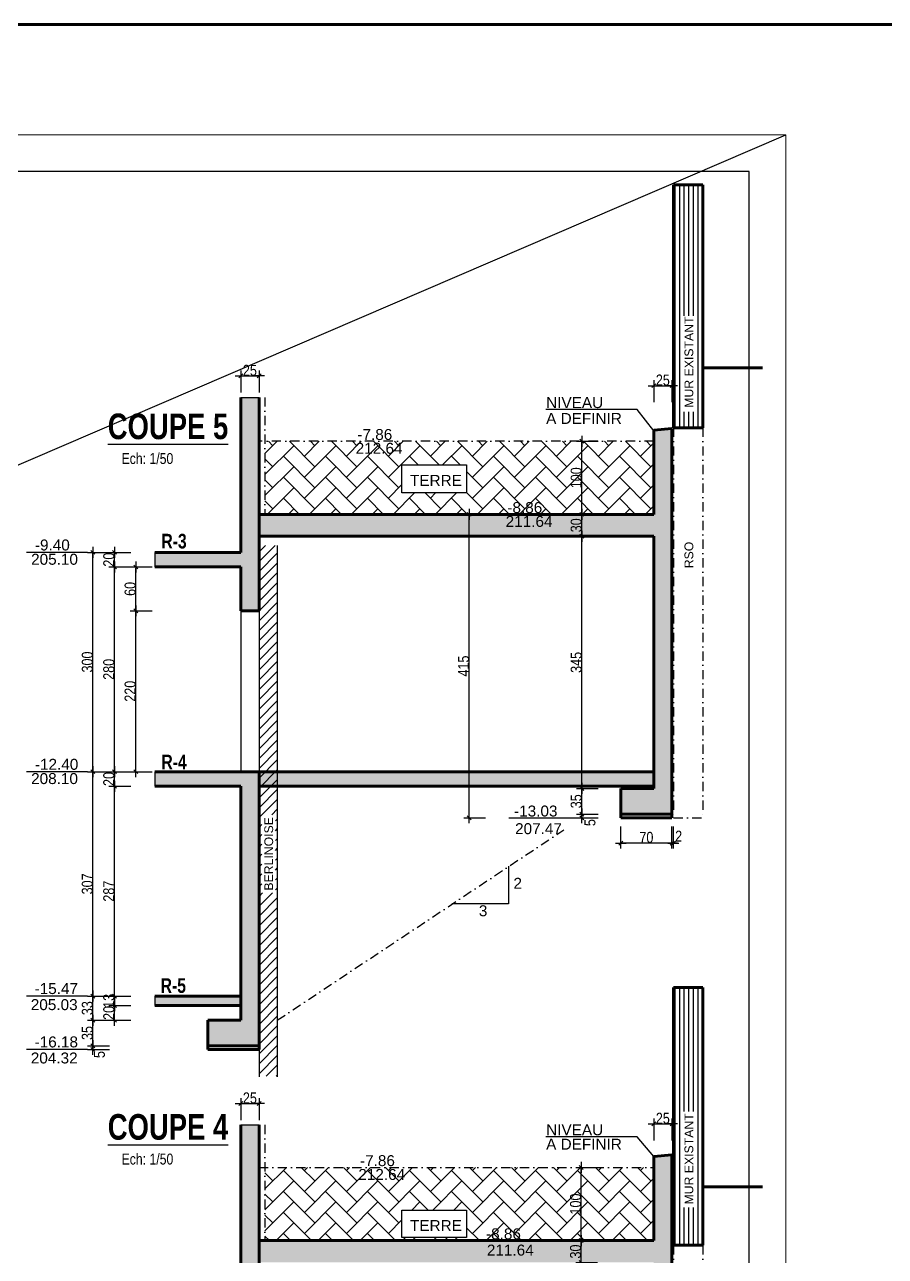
# Model space of a CAD drawing. Header units: millimetres. Extents: x -26249 to 60250, y -21218 to 23336.
# Drawn here: x 21166 to 22343, y 1434 to 3119 of the extents above; entities that cross this region are included whole.
import ezdxf
from ezdxf.enums import TextEntityAlignment as Align

# ---------------------------------------------------------------- set-up
doc = ezdxf.new("R2010")
doc.units = ezdxf.units.MM
doc.linetypes.add('TIRETPTX2', pattern=[50.8, 25.4, -12.7, 0, -12.7])
for name, color, linetype in [('01_cote_gen', 4, 'Continuous'), ('01_linteaux', 2, 'Continuous'), ('01_poch_murs', 253, 'Continuous'), ('01_texte', 230, 'Continuous'), ('AA_COTES', 2, 'Continuous')]:
    doc.layers.add(name, color=color, linetype=linetype)
doc.layers.add('01_murs_coup', color=5, linetype='Continuous', lineweight=60)
doc.styles.add('impact', font='impact.ttf')
doc.styles.add('MATTE_TXT', font='arial.ttf')
doc.styles.add('STYLE2', font='ARIALN.TTF')
doc.dimstyles.new('JB50', dxfattribs={"dimscale": 0.1, "dimtxt": 150, "dimasz": 15, "dimexe": 0.1, "dimexo": 0.1, "dimgap": 0.09, "dimtad": 1, "dimdec": 1, "dimdsep": 46, "dimtxsty": 'STYLE2', "dimblk1": 'BOND_G', "dimblk2": 'BOND_D', "dimsah": 1, "dimcen": 1.5, "dimdle": 0.01, "dimse1": 1, "dimse2": 1, "dimclrd": 4, "dimclre": 2, "dimclrt": 6, "dimazin": 2, "dimtfac": 2.333333, "dimtdec": 1, "dimtix": 1, "dimtmove": 2, "dimatfit": 3, "dimldrblk": 'BOND_G', "dimfxl": 1, "dimtolj": 1, "dimtzin": 0, "dimarcsym": 0})
pattern_1 = [(45, (9651.233, 0), (3e-15, 28.73682), [60.96, -20.32]), (135, (9665.602, 14.368), (3e-15, 28.73682), [60.96, -20.32])]

# ---------------------------------------------------------------- blocks, each defined once
blk = doc.blocks.new('BOND_G')
at = {"layer": 'AA_COTES', "color": 0}
for p, q in [((0, -5), (0, 15)), ((5, 0), (-5, 0)), ((1.8, 1.8), (-1.8, -1.8))]:
    blk.add_line(p, q, dxfattribs=at)
blk = doc.blocks.new('BOND_D')
at = {"layer": 'AA_COTES', "color": 0}
for p, q in [((5, 0), (-5, 0)), ((-1.8, -1.8), (1.8, 1.8)), ((0, 5), (0, -15))]:
    blk.add_line(p, q, dxfattribs=at)
blk = doc.blocks.new('*D1300')
at = {"layer": '01_cote_gen', "color": 4, "lineweight": -2, "transparency": 16777216}
blk.add_line((22027.8, 1615.4), (22049.8, 1615.4), dxfattribs=at)
at = {"layer": 'Defpoints', "color": 0, "transparency": 16777216}
for p in [(22051.3, 1615.4), (22026.3, 1590.1), (22051.3, 1592.1)]:
    blk.add_point(p, dxfattribs=at)
at = {"layer": '01_cote_gen', "color": 4, "lineweight": -2, "transparency": 16777216, "xscale": 1.5, "yscale": 1.5, "zscale": 1.5, "rotation": 180}
blk.add_blockref('BOND_G', (22026.3, 1615.4), dxfattribs=at)
at = {"layer": '01_cote_gen', "color": 4, "lineweight": -2, "transparency": 16777216, "xscale": 1.5, "yscale": 1.5, "zscale": 1.5}
blk.add_blockref('BOND_D', (22051.3, 1615.4), dxfattribs=at)
at = {"layer": '01_cote_gen', "color": 6, "transparency": 16777216, "insert": (22038.8, 1623.1), "char_height": 15, "attachment_point": 5, "style": 'STYLE2'}
blk.add_mtext('\\A1;25', dxfattribs=at)
blk = doc.blocks.new('*D1319')
at = {"layer": '01_cote_gen', "color": 4, "lineweight": -2, "transparency": 16777216}
blk.add_line((21927.1, 1427.4), (21927.1, 1454.4), dxfattribs=at)
at = {"layer": 'Defpoints', "color": 0, "transparency": 16777216}
for p in [(21927.1, 1455.9), (21949.6, 1455.9), (21949.6, 1425.9)]:
    blk.add_point(p, dxfattribs=at)
at = {"layer": '01_cote_gen', "color": 4, "lineweight": -2, "transparency": 16777216, "xscale": 1.5, "yscale": 1.5, "zscale": 1.5}
for name, p, rotation in [('BOND_D', (21927.1, 1455.9), 90), ('BOND_G', (21927.1, 1425.9), 270)]:
    blk.add_blockref(name, p, dxfattribs=dict(at, rotation=rotation))
at = {"layer": '01_cote_gen', "color": 6, "transparency": 16777216, "insert": (21919.4, 1440.9), "char_height": 15, "attachment_point": 5, "rotation": 90, "style": 'STYLE2'}
blk.add_mtext('\\A1;30', dxfattribs=at)
blk = doc.blocks.new('*D1320')
at = {"layer": '01_cote_gen', "color": 4, "lineweight": -2, "transparency": 16777216}
blk.add_line((21927.1, 1457.4), (21927.1, 1554.4), dxfattribs=at)
at = {"layer": 'Defpoints', "color": 0, "transparency": 16777216}
for p in [(21927.1, 1555.9), (21949.6, 1555.9), (21949.6, 1455.9)]:
    blk.add_point(p, dxfattribs=at)
at = {"layer": '01_cote_gen', "color": 4, "lineweight": -2, "transparency": 16777216, "xscale": 1.5, "yscale": 1.5, "zscale": 1.5}
for name, p, rotation in [('BOND_D', (21927.1, 1555.9), 90), ('BOND_G', (21927.1, 1455.9), 270)]:
    blk.add_blockref(name, p, dxfattribs=dict(at, rotation=rotation))
at = {"layer": '01_cote_gen', "color": 6, "transparency": 16777216, "insert": (21919.4, 1505.9), "char_height": 15, "attachment_point": 5, "rotation": 90, "style": 'STYLE2'}
blk.add_mtext('\\A1;100', dxfattribs=at)
blk = doc.blocks.new('*D1315')
at = {"layer": '01_cote_gen', "color": 4, "lineweight": -2, "transparency": 16777216}
blk.add_line((21462.8, 1643.2), (21484.8, 1643.2), dxfattribs=at)
at = {"layer": 'Defpoints', "color": 0, "transparency": 16777216}
for p in [(21486.3, 1643.2), (21461.3, 1614), (21486.3, 1614)]:
    blk.add_point(p, dxfattribs=at)
at = {"layer": '01_cote_gen', "color": 4, "lineweight": -2, "transparency": 16777216, "xscale": 1.5, "yscale": 1.5, "zscale": 1.5, "rotation": 180}
blk.add_blockref('BOND_G', (21461.3, 1643.2), dxfattribs=at)
at = {"layer": '01_cote_gen', "color": 4, "lineweight": -2, "transparency": 16777216, "xscale": 1.5, "yscale": 1.5, "zscale": 1.5}
blk.add_blockref('BOND_D', (21486.3, 1643.2), dxfattribs=at)
at = {"layer": '01_cote_gen', "color": 6, "transparency": 16777216, "insert": (21473.8, 1650.9), "char_height": 15, "attachment_point": 5, "style": 'STYLE2'}
blk.add_mtext('\\A1;25', dxfattribs=at)
blk = doc.blocks.new('*D1321')
at = {"layer": '01_cote_gen', "color": 4, "lineweight": -2, "transparency": 16777216}
blk.add_line((22049.8, 1999.6), (21982.8, 1999.6), dxfattribs=at)
at = {"layer": 'Defpoints', "color": 0, "transparency": 16777216}
for p in [(21981.3, 2034.3), (22051.3, 2034.3), (21981.3, 1999.6)]:
    blk.add_point(p, dxfattribs=at)
at = {"layer": '01_cote_gen', "color": 4, "lineweight": -2, "transparency": 16777216, "xscale": 1.5, "yscale": 1.5, "zscale": 1.5, "rotation": 180}
blk.add_blockref('BOND_D', (21981.3, 1999.6), dxfattribs=at)
at = {"layer": '01_cote_gen', "color": 4, "lineweight": -2, "transparency": 16777216, "xscale": 1.5, "yscale": 1.5, "zscale": 1.5}
blk.add_blockref('BOND_G', (22051.3, 1999.6), dxfattribs=at)
at = {"layer": '01_cote_gen', "color": 6, "transparency": 16777216, "insert": (22016.3, 2007.3), "char_height": 15, "attachment_point": 5, "style": 'STYLE2'}
blk.add_mtext('\\A1;70', dxfattribs=at)
blk = doc.blocks.new('*D1322')
at = {"layer": '01_cote_gen', "color": 4, "lineweight": -2, "transparency": 16777216}
for p, q in [((22049.8, 1999.6), (22048.3, 1999.6)), ((22051.3, 1999.6), (22053.3, 1999.6)), ((22054.8, 1999.6), (22056.3, 1999.6))]:
    blk.add_line(p, q, dxfattribs=at)
at = {"layer": 'Defpoints', "color": 0, "transparency": 16777216}
for p in [(22051.3, 2034.3), (22053.3, 2034.3), (22053.3, 1999.6)]:
    blk.add_point(p, dxfattribs=at)
at = {"layer": '01_cote_gen', "color": 4, "lineweight": -2, "transparency": 16777216, "xscale": 1.5, "yscale": 1.5, "zscale": 1.5}
blk.add_blockref('BOND_G', (22051.3, 1999.6), dxfattribs=at)
at = {"layer": '01_cote_gen', "color": 4, "lineweight": -2, "transparency": 16777216, "xscale": 1.5, "yscale": 1.5, "zscale": 1.5, "rotation": 180}
blk.add_blockref('BOND_D', (22053.3, 1999.6), dxfattribs=at)
at = {"layer": '01_cote_gen', "color": 6, "transparency": 16777216, "insert": (22060.4, 2009.1), "char_height": 15, "attachment_point": 5, "style": 'STYLE2'}
blk.add_mtext('\\A1;2', dxfattribs=at)
blk = doc.blocks.new('*D1303')
at = {"layer": '01_cote_gen', "color": 4, "lineweight": -2, "transparency": 16777216}
blk.add_line((22027.8, 2625.3), (22049.8, 2625.3), dxfattribs=at)
at = {"layer": 'Defpoints', "color": 0, "transparency": 16777216}
for p in [(22026.3, 2630.3), (22051.3, 2632.3), (22051.3, 2625.3)]:
    blk.add_point(p, dxfattribs=at)
at = {"layer": '01_cote_gen', "color": 4, "lineweight": -2, "transparency": 16777216, "xscale": 1.5, "yscale": 1.5, "zscale": 1.5, "rotation": 180}
blk.add_blockref('BOND_G', (22026.3, 2625.3), dxfattribs=at)
at = {"layer": '01_cote_gen', "color": 4, "lineweight": -2, "transparency": 16777216, "xscale": 1.5, "yscale": 1.5, "zscale": 1.5}
blk.add_blockref('BOND_D', (22051.3, 2625.3), dxfattribs=at)
at = {"layer": '01_cote_gen', "color": 6, "transparency": 16777216, "insert": (22038.8, 2632.9), "char_height": 15, "attachment_point": 5, "style": 'STYLE2'}
blk.add_mtext('\\A1;25', dxfattribs=at)
blk = doc.blocks.new('*D1323')
at = {"layer": '01_cote_gen', "color": 4, "lineweight": -2, "transparency": 16777216}
blk.add_line((21928, 2075.8), (21928, 2417.8), dxfattribs=at)
at = {"layer": 'Defpoints', "color": 0, "transparency": 16777216}
for p in [(21928, 2419.3), (22026.3, 2419.3), (22026.3, 2074.3)]:
    blk.add_point(p, dxfattribs=at)
at = {"layer": '01_cote_gen', "color": 4, "lineweight": -2, "transparency": 16777216, "xscale": 1.5, "yscale": 1.5, "zscale": 1.5}
for name, p, rotation in [('BOND_D', (21928, 2419.3), 90), ('BOND_G', (21928, 2074.3), 270)]:
    blk.add_blockref(name, p, dxfattribs=dict(at, rotation=rotation))
at = {"layer": '01_cote_gen', "color": 6, "transparency": 16777216, "insert": (21920.3, 2246.8), "char_height": 15, "attachment_point": 5, "rotation": 90, "style": 'STYLE2'}
blk.add_mtext('\\A1;345', dxfattribs=at)
blk = doc.blocks.new('*D1324')
at = {"layer": '01_cote_gen', "color": 4, "lineweight": -2, "transparency": 16777216}
blk.add_line((21928, 2040.8), (21928, 2072.8), dxfattribs=at)
at = {"layer": 'Defpoints', "color": 0, "transparency": 16777216}
for p in [(21928, 2074.3), (21981.3, 2074.3), (21981.3, 2039.3)]:
    blk.add_point(p, dxfattribs=at)
at = {"layer": '01_cote_gen', "color": 4, "lineweight": -2, "transparency": 16777216, "xscale": 1.5, "yscale": 1.5, "zscale": 1.5}
for name, p, rotation in [('BOND_D', (21928, 2074.3), 90), ('BOND_G', (21928, 2039.3), 270)]:
    blk.add_blockref(name, p, dxfattribs=dict(at, rotation=rotation))
at = {"layer": '01_cote_gen', "color": 6, "transparency": 16777216, "insert": (21920.3, 2056.8), "char_height": 15, "attachment_point": 5, "rotation": 90, "style": 'STYLE2'}
blk.add_mtext('\\A1;35', dxfattribs=at)
blk = doc.blocks.new('*D1325')
at = {"layer": '01_cote_gen', "color": 4, "lineweight": -2, "transparency": 16777216}
blk.add_line((21928, 2035.8), (21928, 2037.8), dxfattribs=at)
at = {"layer": 'Defpoints', "color": 0, "transparency": 16777216}
for p in [(21928, 2039.3), (21981.3, 2039.3), (21981.3, 2034.3)]:
    blk.add_point(p, dxfattribs=at)
at = {"layer": '01_cote_gen', "color": 4, "lineweight": -2, "transparency": 16777216, "xscale": 1.5, "yscale": 1.5, "zscale": 1.5}
for name, p, rotation in [('BOND_D', (21928, 2039.3), 90), ('BOND_G', (21928, 2034.3), 270)]:
    blk.add_blockref(name, p, dxfattribs=dict(at, rotation=rotation))
at = {"layer": '01_cote_gen', "color": 6, "transparency": 16777216, "insert": (21939.1, 2027.6), "char_height": 15, "attachment_point": 5, "rotation": 90, "style": 'STYLE2'}
blk.add_mtext('\\A1;5', dxfattribs=at)
blk = doc.blocks.new('*D1326')
at = {"layer": '01_cote_gen', "color": 4, "lineweight": -2, "transparency": 16777216}
blk.add_line((21259.1, 2098.8), (21259.1, 2395.8), dxfattribs=at)
at = {"layer": 'Defpoints', "color": 0, "transparency": 16777216}
for p in [(21259.1, 2397.3), (21417.2, 2397.3), (21343.9, 2097.3)]:
    blk.add_point(p, dxfattribs=at)
at = {"layer": '01_cote_gen', "color": 4, "lineweight": -2, "transparency": 16777216, "xscale": 1.5, "yscale": 1.5, "zscale": 1.5}
for name, p, rotation in [('BOND_D', (21259.1, 2397.3), 90), ('BOND_G', (21259.1, 2097.3), 270)]:
    blk.add_blockref(name, p, dxfattribs=dict(at, rotation=rotation))
at = {"layer": '01_cote_gen', "color": 6, "transparency": 16777216, "insert": (21251.4, 2247.3), "char_height": 15, "attachment_point": 5, "rotation": 90, "style": 'STYLE2'}
blk.add_mtext('\\A1;300', dxfattribs=at)
blk = doc.blocks.new('*D1327')
at = {"layer": '01_cote_gen', "color": 4, "lineweight": -2, "transparency": 16777216}
blk.add_line((21288.5, 1791.8), (21288.5, 2075.8), dxfattribs=at)
at = {"layer": 'Defpoints', "color": 0, "transparency": 16777216}
for p in [(21288.5, 2077.3), (21343.9, 2077.3), (21311, 1790.3)]:
    blk.add_point(p, dxfattribs=at)
at = {"layer": '01_cote_gen', "color": 4, "lineweight": -2, "transparency": 16777216, "xscale": 1.5, "yscale": 1.5, "zscale": 1.5}
for name, p, rotation in [('BOND_D', (21288.5, 2077.3), 90), ('BOND_G', (21288.5, 1790.3), 270)]:
    blk.add_blockref(name, p, dxfattribs=dict(at, rotation=rotation))
at = {"layer": '01_cote_gen', "color": 6, "transparency": 16777216, "insert": (21280.8, 1933.8), "char_height": 15, "attachment_point": 5, "rotation": 90, "style": 'STYLE2'}
blk.add_mtext('\\A1;287', dxfattribs=at)
blk = doc.blocks.new('*D1304')
at = {"layer": '01_cote_gen', "color": 4, "lineweight": -2, "transparency": 16777216}
blk.add_line((21288.5, 2078.8), (21288.5, 2095.8), dxfattribs=at)
at = {"layer": 'Defpoints', "color": 0, "transparency": 16777216}
for p in [(21281.6, 2097.3), (21288.5, 2097.3), (21311, 2077.3)]:
    blk.add_point(p, dxfattribs=at)
at = {"layer": '01_cote_gen', "color": 4, "lineweight": -2, "transparency": 16777216, "xscale": 1.5, "yscale": 1.5, "zscale": 1.5}
for name, p, rotation in [('BOND_D', (21288.5, 2097.3), 90), ('BOND_G', (21288.5, 2077.3), 270)]:
    blk.add_blockref(name, p, dxfattribs=dict(at, rotation=rotation))
at = {"layer": '01_cote_gen', "color": 6, "transparency": 16777216, "insert": (21280.8, 2087.3), "char_height": 15, "attachment_point": 5, "rotation": 90, "style": 'STYLE2'}
blk.add_mtext('\\A1;20', dxfattribs=at)
blk = doc.blocks.new('*D1305')
at = {"layer": '01_cote_gen', "color": 4, "lineweight": -2, "transparency": 16777216}
blk.add_line((21259.1, 1791.8), (21259.1, 2095.8), dxfattribs=at)
at = {"layer": 'Defpoints', "color": 0, "transparency": 16777216}
for p in [(21259.1, 2097.3), (21266.6, 2097.3), (21266.6, 1790.3)]:
    blk.add_point(p, dxfattribs=at)
at = {"layer": '01_cote_gen', "color": 4, "lineweight": -2, "transparency": 16777216, "xscale": 1.5, "yscale": 1.5, "zscale": 1.5}
for name, p, rotation in [('BOND_D', (21259.1, 2097.3), 90), ('BOND_G', (21259.1, 1790.3), 270)]:
    blk.add_blockref(name, p, dxfattribs=dict(at, rotation=rotation))
at = {"layer": '01_cote_gen', "color": 6, "transparency": 16777216, "insert": (21251.4, 1943.8), "char_height": 15, "attachment_point": 5, "rotation": 90, "style": 'STYLE2'}
blk.add_mtext('\\A1;307', dxfattribs=at)
blk = doc.blocks.new('*D1328')
at = {"layer": '01_cote_gen', "color": 4, "lineweight": -2, "transparency": 16777216}
blk.add_line((21288.5, 2098.8), (21288.5, 2375.8), dxfattribs=at)
at = {"layer": 'Defpoints', "color": 0, "transparency": 16777216}
for p in [(21288.5, 2377.3), (21343.9, 2377.3), (21343.9, 2097.3)]:
    blk.add_point(p, dxfattribs=at)
at = {"layer": '01_cote_gen', "color": 4, "lineweight": -2, "transparency": 16777216, "xscale": 1.5, "yscale": 1.5, "zscale": 1.5}
for name, p, rotation in [('BOND_D', (21288.5, 2377.3), 90), ('BOND_G', (21288.5, 2097.3), 270)]:
    blk.add_blockref(name, p, dxfattribs=dict(at, rotation=rotation))
at = {"layer": '01_cote_gen', "color": 6, "transparency": 16777216, "insert": (21280.8, 2237.3), "char_height": 15, "attachment_point": 5, "rotation": 90, "style": 'STYLE2'}
blk.add_mtext('\\A1;280', dxfattribs=at)
blk = doc.blocks.new('*D1329')
at = {"layer": '01_cote_gen', "color": 4, "lineweight": -2, "transparency": 16777216}
blk.add_line((21288.5, 2378.8), (21288.5, 2395.8), dxfattribs=at)
at = {"layer": 'Defpoints', "color": 0, "transparency": 16777216}
for p in [(21288.5, 2397.3), (21343.9, 2397.3), (21343.9, 2377.3)]:
    blk.add_point(p, dxfattribs=at)
at = {"layer": '01_cote_gen', "color": 4, "lineweight": -2, "transparency": 16777216, "xscale": 1.5, "yscale": 1.5, "zscale": 1.5}
for name, p, rotation in [('BOND_D', (21288.5, 2397.3), 90), ('BOND_G', (21288.5, 2377.3), 270)]:
    blk.add_blockref(name, p, dxfattribs=dict(at, rotation=rotation))
at = {"layer": '01_cote_gen', "color": 6, "transparency": 16777216, "insert": (21280.8, 2387.3), "char_height": 15, "attachment_point": 5, "rotation": 90, "style": 'STYLE2'}
blk.add_mtext('\\A1;20', dxfattribs=at)
blk = doc.blocks.new('*D1330')
at = {"layer": '01_cote_gen', "color": 4, "lineweight": -2, "transparency": 16777216}
blk.add_line((21462.8, 2638.6), (21484.8, 2638.6), dxfattribs=at)
at = {"layer": 'Defpoints', "color": 0, "transparency": 16777216}
for p in [(21486.3, 2638.6), (21461.3, 2609.3), (21486.3, 2609.3)]:
    blk.add_point(p, dxfattribs=at)
at = {"layer": '01_cote_gen', "color": 4, "lineweight": -2, "transparency": 16777216, "xscale": 1.5, "yscale": 1.5, "zscale": 1.5, "rotation": 180}
blk.add_blockref('BOND_G', (21461.3, 2638.6), dxfattribs=at)
at = {"layer": '01_cote_gen', "color": 4, "lineweight": -2, "transparency": 16777216, "xscale": 1.5, "yscale": 1.5, "zscale": 1.5}
blk.add_blockref('BOND_D', (21486.3, 2638.6), dxfattribs=at)
at = {"layer": '01_cote_gen', "color": 6, "transparency": 16777216, "insert": (21473.8, 2646.2), "char_height": 15, "attachment_point": 5, "style": 'STYLE2'}
blk.add_mtext('\\A1;25', dxfattribs=at)
blk = doc.blocks.new('*D1331')
at = {"layer": '01_cote_gen', "color": 4, "lineweight": -2, "transparency": 16777216}
blk.add_line((21928, 2420.8), (21928, 2447.8), dxfattribs=at)
at = {"layer": 'Defpoints', "color": 0, "transparency": 16777216}
for p in [(21928, 2449.3), (21966.6, 2449.3), (21966.6, 2419.3)]:
    blk.add_point(p, dxfattribs=at)
at = {"layer": '01_cote_gen', "color": 4, "lineweight": -2, "transparency": 16777216, "xscale": 1.5, "yscale": 1.5, "zscale": 1.5}
for name, p, rotation in [('BOND_D', (21928, 2449.3), 90), ('BOND_G', (21928, 2419.3), 270)]:
    blk.add_blockref(name, p, dxfattribs=dict(at, rotation=rotation))
at = {"layer": '01_cote_gen', "color": 6, "transparency": 16777216, "insert": (21920.3, 2434.3), "char_height": 15, "attachment_point": 5, "rotation": 90, "style": 'STYLE2'}
blk.add_mtext('\\A1;30', dxfattribs=at)
blk = doc.blocks.new('*D1332')
at = {"layer": '01_cote_gen', "color": 4, "lineweight": -2, "transparency": 16777216}
blk.add_line((21317.6, 2098.8), (21317.6, 2315.8), dxfattribs=at)
at = {"layer": 'Defpoints', "color": 0, "transparency": 16777216}
for p in [(21317.6, 2317.3), (21461.3, 2317.3), (21461.3, 2097.3)]:
    blk.add_point(p, dxfattribs=at)
at = {"layer": '01_cote_gen', "color": 4, "lineweight": -2, "transparency": 16777216, "xscale": 1.5, "yscale": 1.5, "zscale": 1.5}
for name, p, rotation in [('BOND_D', (21317.6, 2317.3), 90), ('BOND_G', (21317.6, 2097.3), 270)]:
    blk.add_blockref(name, p, dxfattribs=dict(at, rotation=rotation))
at = {"layer": '01_cote_gen', "color": 6, "transparency": 16777216, "insert": (21310, 2207.3), "char_height": 15, "attachment_point": 5, "rotation": 90, "style": 'STYLE2'}
blk.add_mtext('\\A1;220', dxfattribs=at)
blk = doc.blocks.new('*D1333')
at = {"layer": '01_cote_gen', "color": 4, "lineweight": -2, "transparency": 16777216}
blk.add_line((21317.6, 2318.8), (21317.6, 2375.8), dxfattribs=at)
at = {"layer": 'Defpoints', "color": 0, "transparency": 16777216}
for p in [(21317.6, 2377.3), (21350.9, 2377.3), (21340.1, 2317.3)]:
    blk.add_point(p, dxfattribs=at)
at = {"layer": '01_cote_gen', "color": 4, "lineweight": -2, "transparency": 16777216, "xscale": 1.5, "yscale": 1.5, "zscale": 1.5}
for name, p, rotation in [('BOND_D', (21317.6, 2377.3), 90), ('BOND_G', (21317.6, 2317.3), 270)]:
    blk.add_blockref(name, p, dxfattribs=dict(at, rotation=rotation))
at = {"layer": '01_cote_gen', "color": 6, "transparency": 16777216, "insert": (21310, 2347.3), "char_height": 15, "attachment_point": 5, "rotation": 90, "style": 'STYLE2'}
blk.add_mtext('\\A1;60', dxfattribs=at)
blk = doc.blocks.new('*D1334')
at = {"layer": '01_cote_gen', "color": 4, "lineweight": -2, "transparency": 16777216}
blk.add_line((21928, 2450.8), (21928, 2547.8), dxfattribs=at)
at = {"layer": 'Defpoints', "color": 0, "transparency": 16777216}
for p in [(21928, 2549.3), (21989.7, 2549.3), (21985.2, 2449.3)]:
    blk.add_point(p, dxfattribs=at)
at = {"layer": '01_cote_gen', "color": 4, "lineweight": -2, "transparency": 16777216, "xscale": 1.5, "yscale": 1.5, "zscale": 1.5}
for name, p, rotation in [('BOND_D', (21928, 2549.3), 90), ('BOND_G', (21928, 2449.3), 270)]:
    blk.add_blockref(name, p, dxfattribs=dict(at, rotation=rotation))
at = {"layer": '01_cote_gen', "color": 6, "transparency": 16777216, "insert": (21920.3, 2499.3), "char_height": 15, "attachment_point": 5, "rotation": 90, "style": 'STYLE2'}
blk.add_mtext('\\A1;100', dxfattribs=at)
blk = doc.blocks.new('*D1306')
at = {"layer": '01_cote_gen', "color": 4, "lineweight": -2, "transparency": 16777216}
for p, q in [((21288.5, 1791.8), (21288.5, 1793.3)), ((21288.5, 1790.3), (21288.5, 1777.3)), ((21288.5, 1775.8), (21288.5, 1774.3))]:
    blk.add_line(p, q, dxfattribs=at)
at = {"layer": 'Defpoints', "color": 0, "transparency": 16777216}
for p in [(21377.2, 1790.3), (21288.5, 1777.3), (21377.2, 1777.3)]:
    blk.add_point(p, dxfattribs=at)
at = {"layer": '01_cote_gen', "color": 4, "lineweight": -2, "transparency": 16777216, "xscale": 1.5, "yscale": 1.5, "zscale": 1.5}
for name, p, rotation in [('BOND_G', (21288.5, 1790.3), 270), ('BOND_D', (21288.5, 1777.3), 90)]:
    blk.add_blockref(name, p, dxfattribs=dict(at, rotation=rotation))
at = {"layer": '01_cote_gen', "color": 6, "transparency": 16777216, "insert": (21280.8, 1783.8), "char_height": 15, "attachment_point": 5, "rotation": 90, "style": 'STYLE2'}
blk.add_mtext('\\A1;13', dxfattribs=at)
blk = doc.blocks.new('*D1335')
at = {"layer": '01_cote_gen', "color": 4, "lineweight": -2, "transparency": 16777216}
blk.add_line((21259.1, 1758.8), (21259.1, 1788.8), dxfattribs=at)
at = {"layer": 'Defpoints', "color": 0, "transparency": 16777216}
for p in [(21259.1, 1790.3), (21416.3, 1790.3), (21416.3, 1757.3)]:
    blk.add_point(p, dxfattribs=at)
at = {"layer": '01_cote_gen', "color": 4, "lineweight": -2, "transparency": 16777216, "xscale": 1.5, "yscale": 1.5, "zscale": 1.5}
for name, p, rotation in [('BOND_D', (21259.1, 1790.3), 90), ('BOND_G', (21259.1, 1757.3), 270)]:
    blk.add_blockref(name, p, dxfattribs=dict(at, rotation=rotation))
at = {"layer": '01_cote_gen', "color": 6, "transparency": 16777216, "insert": (21251.4, 1773.8), "char_height": 15, "attachment_point": 5, "rotation": 90, "style": 'STYLE2'}
blk.add_mtext('\\A1;33', dxfattribs=at)
blk = doc.blocks.new('*D1336')
at = {"layer": '01_cote_gen', "color": 4, "lineweight": -2, "transparency": 16777216}
blk.add_line((21259.1, 1723.8), (21259.1, 1755.8), dxfattribs=at)
at = {"layer": 'Defpoints', "color": 0, "transparency": 16777216}
for p in [(21259.1, 1757.3), (21416.3, 1757.3), (21416.3, 1722.3)]:
    blk.add_point(p, dxfattribs=at)
at = {"layer": '01_cote_gen', "color": 4, "lineweight": -2, "transparency": 16777216, "xscale": 1.5, "yscale": 1.5, "zscale": 1.5}
for name, p, rotation in [('BOND_D', (21259.1, 1757.3), 90), ('BOND_G', (21259.1, 1722.3), 270)]:
    blk.add_blockref(name, p, dxfattribs=dict(at, rotation=rotation))
at = {"layer": '01_cote_gen', "color": 6, "transparency": 16777216, "insert": (21251.4, 1739.8), "char_height": 15, "attachment_point": 5, "rotation": 90, "style": 'STYLE2'}
blk.add_mtext('\\A1;35', dxfattribs=at)
blk = doc.blocks.new('*D1337')
at = {"layer": '01_cote_gen', "color": 4, "lineweight": -2, "transparency": 16777216}
blk.add_line((21259.1, 1718.8), (21259.1, 1720.8), dxfattribs=at)
at = {"layer": 'Defpoints', "color": 0, "transparency": 16777216}
for p in [(21259.1, 1722.3), (21416.3, 1722.3), (21416.3, 1717.3)]:
    blk.add_point(p, dxfattribs=at)
at = {"layer": '01_cote_gen', "color": 4, "lineweight": -2, "transparency": 16777216, "xscale": 1.5, "yscale": 1.5, "zscale": 1.5}
for name, p, rotation in [('BOND_D', (21259.1, 1722.3), 90), ('BOND_G', (21259.1, 1717.3), 270)]:
    blk.add_blockref(name, p, dxfattribs=dict(at, rotation=rotation))
at = {"layer": '01_cote_gen', "color": 6, "transparency": 16777216, "insert": (21268, 1710.3), "char_height": 15, "attachment_point": 5, "rotation": 90, "style": 'STYLE2'}
blk.add_mtext('\\A1;5', dxfattribs=at)
blk = doc.blocks.new('*D1338')
at = {"layer": '01_cote_gen', "color": 4, "lineweight": -2, "transparency": 16777216}
blk.add_line((21288.5, 1758.8), (21288.5, 1775.8), dxfattribs=at)
at = {"layer": 'Defpoints', "color": 0, "transparency": 16777216}
for p in [(21288.5, 1777.3), (21416.3, 1777.3), (21416.3, 1757.3)]:
    blk.add_point(p, dxfattribs=at)
at = {"layer": '01_cote_gen', "color": 4, "lineweight": -2, "transparency": 16777216, "xscale": 1.5, "yscale": 1.5, "zscale": 1.5}
for name, p, rotation in [('BOND_D', (21288.5, 1777.3), 90), ('BOND_G', (21288.5, 1757.3), 270)]:
    blk.add_blockref(name, p, dxfattribs=dict(at, rotation=rotation))
at = {"layer": '01_cote_gen', "color": 6, "transparency": 16777216, "insert": (21280.8, 1767.3), "char_height": 15, "attachment_point": 5, "rotation": 90, "style": 'STYLE2'}
blk.add_mtext('\\A1;20', dxfattribs=at)
blk = doc.blocks.new('*D1339')
at = {"layer": '01_cote_gen', "color": 4, "lineweight": -2, "transparency": 16777216}
blk.add_line((21773.8, 2035.8), (21773.8, 2447.8), dxfattribs=at)
at = {"layer": 'Defpoints', "color": 0, "transparency": 16777216}
for p in [(21773.8, 2449.3), (21997.3, 2449.3), (21981.3, 2034.3)]:
    blk.add_point(p, dxfattribs=at)
at = {"layer": '01_cote_gen', "color": 4, "lineweight": -2, "transparency": 16777216, "xscale": 1.5, "yscale": 1.5, "zscale": 1.5}
for name, p, rotation in [('BOND_D', (21773.8, 2449.3), 90), ('BOND_G', (21773.8, 2034.3), 270)]:
    blk.add_blockref(name, p, dxfattribs=dict(at, rotation=rotation))
at = {"layer": '01_cote_gen', "color": 6, "transparency": 16777216, "insert": (21766.2, 2241.8), "char_height": 15, "attachment_point": 5, "rotation": 90, "style": 'STYLE2'}
blk.add_mtext('\\A1;415', dxfattribs=at)

msp = doc.modelspace()

# ---------------------------------------------------------------- hatches: boundary and pattern name
at = {"layer": '01_poch_murs'}
h = msp.add_hatch(dxfattribs=at)
h.set_pattern_fill('ANSI31', color=256, scale=2, angle=45)
h.set_pattern_definition([(90, (-188.5706, 996.975), (-6.35, 1e-15), [])])
h.paths.add_polyline_path([(22093.31, 2897.814), (22053.31, 2897.814), (22053.31, 2569.821), (22093.31, 2569.821)])
h.paths.add_polyline_path([(22083.739, 2589.607), (22083.739, 2720.616), (22065.125, 2720.616), (22065.125, 2589.607)], flags=16)
h = msp.add_hatch(color=256, dxfattribs=at)
h.dxf.hatch_style = 1
h.paths.add_polyline_path([(22051.31, 2566.58), (22026.31, 2564.58), (22026.31, 2449.265), (21486.31, 2449.265), (21486.31, 2419.264), (22026.31, 2419.264), (22026.31, 2074.279), (21981.31, 2074.279), (21981.31, 2039.272), (22051.31, 2039.272)])
h.paths.add_polyline_path([(21486.31, 2609.322), (21461.31, 2609.322), (21461.31, 2397.267), (21343.895, 2397.267), (21343.895, 2377.267), (21461.31, 2377.267), (21461.31, 2317.266), (21486.31, 2317.266)])
h.paths.add_polyline_path([(21486.31, 2097.267), (21343.895, 2097.267), (21343.895, 2077.267), (21461.31, 2077.267), (21461.31, 1757.266), (21416.31, 1757.266), (21416.31, 1722.266), (21486.31, 1722.266)])
h.paths.add_polyline_path([(22026.31, 2097.267), (21486.31, 2097.267), (21486.31, 2077.267), (22026.31, 2077.267)])
h.paths.add_polyline_path([(21461.31, 1790.266), (21343.895, 1790.266), (21343.895, 1777.266), (21461.31, 1777.266)])
h = msp.add_hatch(dxfattribs=at)
h.set_pattern_fill('AR-HBONE', color=256, scale=0.2)
h.set_pattern_definition(pattern_1)
h.paths.add_polyline_path([(22026.31, 2549.265), (21494.31, 2549.265), (21494.31, 2449.265), (22026.31, 2449.265)])
h.paths.add_polyline_path([(21770.36, 2478.513), (21681.77, 2478.513), (21681.77, 2516.805), (21770.36, 2516.805)], flags=16)
h.paths.add_polyline_path([(21935.855, 2480.684), (21935.855, 2516.853), (21904.627, 2516.853), (21904.627, 2480.684)], flags=24)
h.paths.add_polyline_path([(21689.065, 2484.455), (21767.585, 2484.455), (21767.585, 2506.955), (21689.065, 2506.955)], flags=8)
h.paths.add_polyline_path([(21614.734, 2528.049), (21686.486, 2528.049), (21686.486, 2551.024), (21614.734, 2551.024)], flags=9)
h.paths.add_polyline_path([(21822.25, 2446.953), (21877.672, 2446.953), (21877.672, 2469.929), (21822.25, 2469.929)], flags=9)
h = msp.add_hatch(dxfattribs=at)
h.set_pattern_fill('ANSI31', color=256, scale=3)
h.set_pattern_definition([(45, (9830.07, 521.355), (-6.735192, 6.735192), [])])
h.paths.add_polyline_path([(21511.31, 2406.785), (21486.31, 2406.785), (21486.31, 2343.523), (21511.31, 2343.523)])
h.paths.add_polyline_path([(21511.31, 2343.523), (21486.31, 2343.523), (21486.31, 2092.523), (21511.31, 2092.523)])
h.paths.add_polyline_path([(21511.31, 2092.523), (21486.31, 2092.523), (21486.31, 2072.523), (21511.31, 2072.523)])
h.paths.add_polyline_path([(21511.31, 2072.523), (21486.31, 2072.523), (21486.31, 1759.524), (21486.31, 1719.524), (21511.31, 1736.14)])
h.paths.add_polyline_path([(21511.31, 1736.14), (21486.31, 1719.524), (21486.31, 1680.626), (21511.31, 1680.626)])
h.paths.add_polyline_path([(21508.877, 1931.47), (21508.877, 2038.296), (21490.251, 2038.296), (21490.251, 1931.47)], flags=16)
h = msp.add_hatch(dxfattribs=at)
h.set_pattern_fill('ANSI31', color=256, scale=2, angle=45)
h.set_pattern_definition([(90, (-188.5706, -91.411), (-6.35, 1e-15), [])])
h.paths.add_polyline_path([(22093.31, 1802.022), (22053.31, 1802.022), (22053.31, 1449.428), (22093.31, 1449.428)])
h.paths.add_polyline_path([(22083.739, 1501.221), (22083.739, 1632.23), (22065.125, 1632.23), (22065.125, 1501.221)], flags=16)
h = msp.add_hatch(color=256, dxfattribs=at)
h.dxf.hatch_style = 1
h.paths.add_polyline_path([(21486.31, 1613.986), (21461.31, 1613.986), (21461.31, 1401.93), (21343.895, 1401.93), (21343.895, 1381.93), (21461.31, 1381.93), (21461.31, 1101.93), (21343.895, 1101.93), (21343.895, 1081.93), (21461.31, 1081.93), (21461.31, 794.93), (21343.895, 794.93), (21343.895, 771.93), (21461.31, 771.93), (21461.31, 461.93), (21486.31, 461.93)])
h.paths.add_polyline_path([(22051.31, 1572.954), (22026.31, 1570.954), (22026.31, 1455.929), (21486.31, 1455.929), (21486.31, 1425.929), (22026.31, 1425.929), (22026.31, 969.947), (21981.31, 969.947), (21981.31, 934.94), (22051.31, 934.94)])
h.paths.add_polyline_path([(22026.31, 1018.465), (21486.31, 1018.465), (21486.31, 998.465), (22026.31, 998.465)])
h.paths.add_polyline_path([(21486.31, 461.93), (21461.31, 461.93), (21416.31, 461.93), (21416.31, 426.93), (21486.31, 426.93)])
h.paths.add_polyline_path([(21461.31, 494.93), (21343.895, 494.93), (21343.895, 481.93), (21461.31, 481.93)], flags=17)
h = msp.add_hatch(dxfattribs=at)
h.set_pattern_fill('AR-HBONE', color=256, scale=0.2)
h.set_pattern_definition(pattern_1)
h.paths.add_polyline_path([(22026.31, 1555.929), (21494.31, 1555.929), (21494.31, 1455.929), (22026.31, 1455.929)])
h.paths.add_polyline_path([(21681.77, 1497.535), (21770.36, 1497.535), (21770.36, 1460.243), (21681.77, 1460.243)], flags=16)
h.paths.add_polyline_path([(21934.924, 1487.347), (21934.924, 1523.517), (21903.697, 1523.517), (21903.697, 1487.347)], flags=24)
h.paths.add_polyline_path([(21618.322, 1534.712), (21690.074, 1534.712), (21690.074, 1557.688), (21618.322, 1557.688)], flags=9)
h.paths.add_polyline_path([(21793.033, 1453.525), (21848.454, 1453.525), (21848.454, 1476.501), (21793.033, 1476.501)], flags=9)
h.paths.add_polyline_path([(21689.065, 1465.185), (21767.585, 1465.185), (21767.585, 1487.685), (21689.065, 1487.685)], flags=8)

# ---------------------------------------------------------------- linework, layer by layer
at = {"layer": '01_cote_gen'}
msp.add_line((12434.992, -1231.677), (22206.96, 2968.323), dxfattribs=at)
at = {"layer": '01_linteaux', "linetype": 'TIRETPTX2', "ltscale": 0.5}
for p, q in [((21494.31, 2609.322), (21494.31, 2449.265)), ((22053.31, 2567.821), (22053.31, 2034.272)), ((22093.31, 2567.821), (22093.31, 2034.272)), ((22026.31, 2549.265), (21487.591, 2549.265)), ((22053.31, 2034.272), (22093.31, 2034.272)), ((21511.31, 1757.266), (21903.119, 2017.68)), ((21494.31, 1613.986), (21494.31, 1455.929)), ((21486.31, 1555.929), (22026.31, 1555.929)), ((22053.31, 1449.428), (22053.31, 929.94)), ((22093.31, 1449.428), (22093.31, 929.94))]:
    msp.add_line(p, q, dxfattribs=at)
at = {"layer": '01_linteaux'}
for p, q in [((21511.31, 2406.763), (21511.31, 1680.024)), ((21461.31, 2317.266), (21461.31, 2097.267)), ((21486.31, 2317.266), (21486.31, 2097.267)), ((21486.31, 1717.266), (21486.31, 1680.024))]:
    msp.add_line(p, q, dxfattribs=at)
at = {"layer": '01_murs_coup'}
for p, q in [((11806.374, 3119.168), (25820.169, 3119.168)), ((22053.31, 2899.821), (22053.31, 2567.821)), ((22053.31, 2899.821), (22093.31, 2899.821)), ((22093.31, 2899.821), (22093.31, 2567.821)), ((22093.31, 2649.821), (22175.192, 2649.821)), ((21461.31, 2609.322), (21461.31, 2397.267)), ((21486.31, 2609.322), (21486.31, 2317.266)), ((22026.31, 2564.58), (22051.31, 2566.58)), ((22026.31, 2564.58), (22026.31, 2449.265)), ((22051.31, 2566.58), (22051.31, 2034.272)), ((22053.31, 2567.821), (22093.31, 2567.821)), ((21486.31, 2449.265), (22026.31, 2449.265)), ((21486.31, 2419.264), (22026.31, 2419.264)), ((22026.31, 2419.264), (22026.31, 2074.279)), ((21343.895, 2397.267), (21461.31, 2397.267)), ((21343.895, 2377.267), (21461.31, 2377.267)), ((21461.31, 2377.267), (21461.31, 2317.266)), ((21486.31, 2317.266), (21461.31, 2317.266)), ((21343.895, 2097.267), (21486.31, 2097.267)), ((22026.31, 2097.267), (21486.31, 2097.267)), ((21486.31, 2097.267), (21486.31, 1717.266)), ((21343.895, 2077.267), (21461.31, 2077.267)), ((21461.31, 2077.267), (21461.31, 1757.266)), ((22026.31, 2077.267), (21486.31, 2077.267)), ((21981.31, 2074.279), (22026.31, 2074.279)), ((21981.31, 2074.279), (21981.31, 2034.272)), ((21981.31, 2039.272), (22051.31, 2039.272)), ((21981.31, 2034.272), (22051.31, 2034.272)), ((21461.31, 1790.266), (21343.895, 1790.266)), ((22053.31, 1802.022), (22053.31, 1449.428)), ((22053.31, 1802.022), (22093.31, 1802.022)), ((22093.31, 1802.022), (22093.31, 1449.428)), ((21461.31, 1777.266), (21343.895, 1777.266)), ((21416.31, 1757.266), (21416.31, 1717.266)), ((21461.31, 1757.266), (21416.31, 1757.266)), ((21486.31, 1722.266), (21416.31, 1722.266)), ((21486.31, 1717.266), (21416.31, 1717.266)), ((21461.31, 1613.986), (21461.31, 1401.93)), ((21486.31, 1613.986), (21486.31, 461.93)), ((22051.31, 1572.954), (22026.31, 1570.954)), ((22026.31, 1570.954), (22026.31, 1455.929)), ((22051.31, 1572.954), (22051.31, 929.94)), ((22093.31, 1529.428), (22175.192, 1529.428)), ((21486.31, 1455.929), (22026.31, 1455.929)), ((22053.31, 1449.428), (22093.31, 1449.428))]:
    msp.add_line(p, q, dxfattribs=at)
at = {"layer": '01_murs_coup', "linetype": 'Continuous', "lineweight": 5}
for q in [(12434.992, 2968.323), (22206.96, 303.323)]:
    msp.add_line((22206.96, 2968.323), q, dxfattribs=at)
at = {"layer": '01_murs_coup', "const_width": 3}
for points in [[(22093.31, 2649.821), (22175.192, 2649.821)], [(22093.31, 1529.428), (22175.192, 1529.428)]]:
    msp.add_lwpolyline(points, dxfattribs=at)
at = {"layer": '01_poch_murs'}
for p, q in [((21461.31, 2609.322), (21486.31, 2609.322)), ((21343.895, 2397.267), (21343.895, 2377.267)), ((21343.895, 2097.267), (21343.895, 2077.267)), ((21343.895, 1790.266), (21343.895, 1777.266)), ((21461.31, 1613.986), (21486.31, 1613.986))]:
    msp.add_line(p, q, dxfattribs=at)
at = {"layer": '01_texte'}
for p, q in [((22156.96, 2918.323), (12484.992, 2918.323)), ((22156.96, 253.323), (22156.96, 2918.323)), ((22003.557, 2592.652), (21878.67, 2592.652)), ((22026.31, 2563.691), (22003.557, 2592.652)), ((21251.559, 2397.267), (21168.179, 2397.267)), ((21251.559, 2097.267), (21168.179, 2097.267)), ((21828.292, 2034.272), (21920.491, 2034.272)), ((21827.611, 1968.133), (21827.611, 1916.427)), ((21827.611, 1916.427), (21750.052, 1916.427)), ((21251.559, 1790.266), (21168.179, 1790.266)), ((21251.559, 1717.266), (21168.179, 1717.266)), ((22003.557, 1597.915), (21878.67, 1597.915)), ((22026.31, 1570.954), (22003.557, 1597.915))]:
    msp.add_line(p, q, dxfattribs=at)
for points in [[(21681.77, 2516.805), (21770.36, 2516.805), (21770.36, 2478.513), (21681.77, 2478.513)], [(21681.77, 1497.535), (21770.36, 1497.535), (21770.36, 1460.243), (21681.77, 1460.243)]]:
    msp.add_lwpolyline(points, close=True, dxfattribs=at)

# ---------------------------------------------------------------- texts
at = {"layer": '01_texte', "style": 'MATTE_TXT'}
for s, p in [('MUR EXISTANT', (22080.432, 2595.131)), ('RSO', (22080.432, 2375.571)), ('BERLINOISE', (21505.568, 1934.575)), ('MUR EXISTANT', (22080.432, 1505.247))]:
    msp.add_text(s, height=12, rotation=90, dxfattribs=at).set_placement(p)
at = {"layer": '01_texte'}
for s, height, style, p in [('NIVEAU', 15, 'MATTE_TXT', (21879.117, 2594.66)), ('A DEFINIR', 15, 'MATTE_TXT', (21879.117, 2572.97)), ('-7.86', 15, 'MATTE_TXT', (21620.876, 2551.039)), ('212.64', 15, 'MATTE_TXT', (21618.564, 2532.134)), ('TERRE', 15, 'MATTE_TXT', (21692.815, 2488.205)), ('-8.86', 15, 'MATTE_TXT', (21826.08, 2451.039)), ('211.64', 15, 'MATTE_TXT', (21823.767, 2432.134)), ('-9.40', 15, 'MATTE_TXT', (21179.643, 2399.884)), ('R-3', 20, 'impact', (21352.739, 2402.641)), ('205.10', 15, 'MATTE_TXT', (21174.458, 2380.346)), ('-12.40', 15, 'MATTE_TXT', (21179.643, 2099.884)), ('R-4', 20, 'impact', (21352.739, 2100.536)), ('208.10', 15, 'MATTE_TXT', (21174.458, 2080.346)), ('-13.03', 15, 'MATTE_TXT', (21835.233, 2035.954)), ('207.47', 15, 'MATTE_TXT', (21836.612, 2011.823)), ('2', 15, 'MATTE_TXT', (21834.404, 1937.09)), ('3', 15, 'MATTE_TXT', (21787.049, 1899.53)), ('-15.47', 15, 'MATTE_TXT', (21179.202, 1793.128)), ('R-5', 20, 'impact', (21351.707, 1794.694)), ('205.03', 15, 'MATTE_TXT', (21174.017, 1771.141)), ('-16.18', 15, 'MATTE_TXT', (21179.202, 1720.128)), ('204.32', 15, 'MATTE_TXT', (21174.017, 1698.141)), ('NIVEAU', 15, 'MATTE_TXT', (21879.117, 1599.923)), ('A DEFINIR', 15, 'MATTE_TXT', (21879.117, 1580.233)), ('-7.86', 15, 'MATTE_TXT', (21624.464, 1557.702)), ('212.64', 15, 'MATTE_TXT', (21622.152, 1538.797)), ('TERRE', 15, 'MATTE_TXT', (21692.815, 1468.935)), ('-8.86', 15, 'MATTE_TXT', (21796.862, 1457.61)), ('211.64', 15, 'MATTE_TXT', (21798.023, 1435.347))]:
    msp.add_text(s, height=height, dxfattribs=dict(at, style=style)).set_placement(p)
at = {"layer": '01_texte', "style": 'impact'}
for s, p in [('%%UCOUPE 5', (21361.758, 2541.66)), ('%%UCOUPE 4', (21361.758, 1583.377))]:
    msp.add_text(s, height=35, dxfattribs=at).set_placement(p, align=Align.BOTTOM_CENTER)
at = {"layer": '01_texte', "style": 'MATTE_TXT', "width": 0.8}
for p in [(21333.62, 2513.64), (21333.62, 1555.357)]:
    msp.add_text('Ech: 1/50', height=15, dxfattribs=at).set_placement(p, align=Align.BOTTOM_CENTER)

# ---------------------------------------------------------------- dimensions: what is measured, and where the dimension line sits
at = {"layer": '01_cote_gen'}
for base, p1, p2, picture, middle in [((21486.31, 2638.568), (21461.31, 2609.322), (21486.31, 2609.322), '*D1330', (21473.81, 2646.236)), ((22051.31, 2625.27), (22026.31, 2630.251), (22051.31, 2632.251), '*D1303', (22038.81, 2632.938)), ((21981.31, 1999.617), (22051.31, 2034.272), (21981.31, 2034.272), '*D1321', (22016.31, 2007.284)), ((21486.31, 1643.232), (21461.31, 1613.986), (21486.31, 1613.986), '*D1315', (21473.81, 1650.9)), ((22051.31, 1615.401), (22026.31, 1590.141), (22051.31, 1592.141), '*D1300', (22038.81, 1623.069))]:
    dim = msp.add_linear_dim(base=base, p1=p1, p2=p2, dimstyle='JB50', dxfattribs=at)
    dim.commit()
    dim.dimension.update_dxf_attribs({"geometry": picture, "text_midpoint": middle})
for base, p1, p2, picture, middle in [((21927.991, 2549.265), (21985.199, 2449.265), (21989.698, 2549.265), '*D1334', (21920.323, 2499.265)), ((21773.831, 2449.265), (21981.31, 2034.272), (21997.347, 2449.265), '*D1339', (21766.163, 2241.769)), ((21927.991, 2449.265), (21966.61, 2419.264), (21966.61, 2449.265), '*D1331', (21920.323, 2434.264)), ((21927.991, 2419.264), (22026.31, 2074.279), (22026.31, 2419.264), '*D1323', (21920.323, 2246.771)), ((21259.059, 2397.267), (21343.895, 2097.267), (21417.184, 2397.267), '*D1326', (21251.391, 2247.267)), ((21288.515, 2397.267), (21343.895, 2377.267), (21343.895, 2397.267), '*D1329', (21280.848, 2387.267)), ((21288.515, 2377.267), (21343.895, 2097.267), (21343.895, 2377.267), '*D1328', (21280.848, 2237.267)), ((21317.648, 2377.267), (21340.148, 2317.266), (21350.931, 2377.267), '*D1333', (21309.98, 2347.266)), ((21317.648, 2317.266), (21461.31, 2097.267), (21461.31, 2317.266), '*D1332', (21309.98, 2207.266)), ((21259.059, 2097.267), (21266.559, 1790.266), (21266.559, 2097.267), '*D1305', (21251.391, 1943.766)), ((21288.515, 2097.267), (21311.015, 2077.267), (21281.559, 2097.267), '*D1304', (21280.848, 2087.267)), ((21288.515, 2077.267), (21311.015, 1790.266), (21343.895, 2077.267), '*D1327', (21280.848, 1933.766)), ((21927.991, 2074.279), (21981.31, 2039.272), (21981.31, 2074.279), '*D1324', (21920.323, 2056.776)), ((21259.059, 1790.266), (21416.31, 1757.266), (21416.31, 1790.266), '*D1335', (21251.391, 1773.766)), ((21288.515, 1777.266), (21377.246, 1790.266), (21377.246, 1777.266), '*D1306', (21280.848, 1783.766)), ((21288.515, 1777.266), (21416.31, 1757.266), (21416.31, 1777.266), '*D1338', (21280.848, 1767.266)), ((21259.059, 1757.266), (21416.31, 1722.266), (21416.31, 1757.266), '*D1336', (21251.391, 1739.766)), ((21927.06, 1555.929), (21949.56, 1455.929), (21949.56, 1555.929), '*D1320', (21919.392, 1505.929)), ((21927.06, 1455.929), (21949.56, 1425.929), (21949.56, 1455.929), '*D1319', (21919.392, 1440.929))]:
    dim = msp.add_linear_dim(base=base, p1=p1, p2=p2, angle=90, dimstyle='JB50', dxfattribs=at)
    dim.commit()
    dim.dimension.update_dxf_attribs({"geometry": picture, "text_midpoint": middle})
for base, p1, p2, picture, middle in [((21927.991, 2039.272), (21981.31, 2034.272), (21981.31, 2039.272), '*D1325', (21939.124, 2027.622)), ((21259.059, 1722.266), (21416.31, 1717.266), (21416.31, 1722.266), '*D1337', (21268.034, 1710.312))]:
    dim = msp.add_linear_dim(base=base, p1=p1, p2=p2, angle=90, dimstyle='JB50', dxfattribs=at)
    dim.commit()
    dim.dimension.update_dxf_attribs({"geometry": picture, "text_midpoint": middle, "dimtype": 160})
dim = msp.add_linear_dim(base=(22053.31, 1999.617), p1=(22051.31, 2034.272), p2=(22053.31, 2034.272), dimstyle='JB50', dxfattribs=at)
dim.commit()
dim.dimension.update_dxf_attribs({"geometry": '*D1322', "text_midpoint": (22060.351, 2009.063), "dimtype": 160})

doc.saveas('drawing.dxf')
